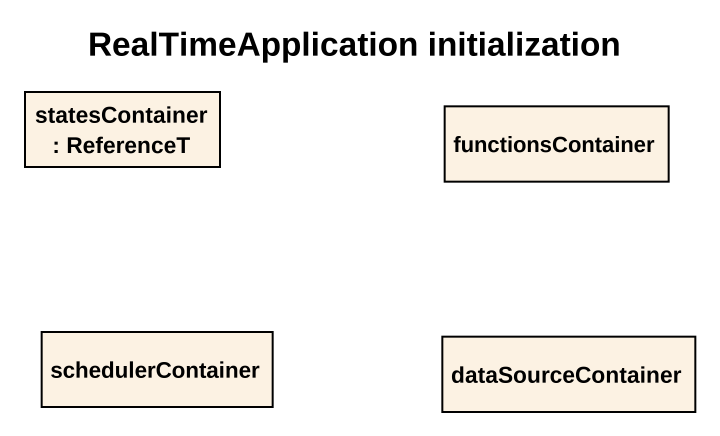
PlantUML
@startuml
title RealTimeApplication initialization
rectangle "statesContainer : ReferenceT" as statesContainer
rectangle functionsContainer
rectangle schedulerContainer
rectangle dataSourceContainer
@enduml
